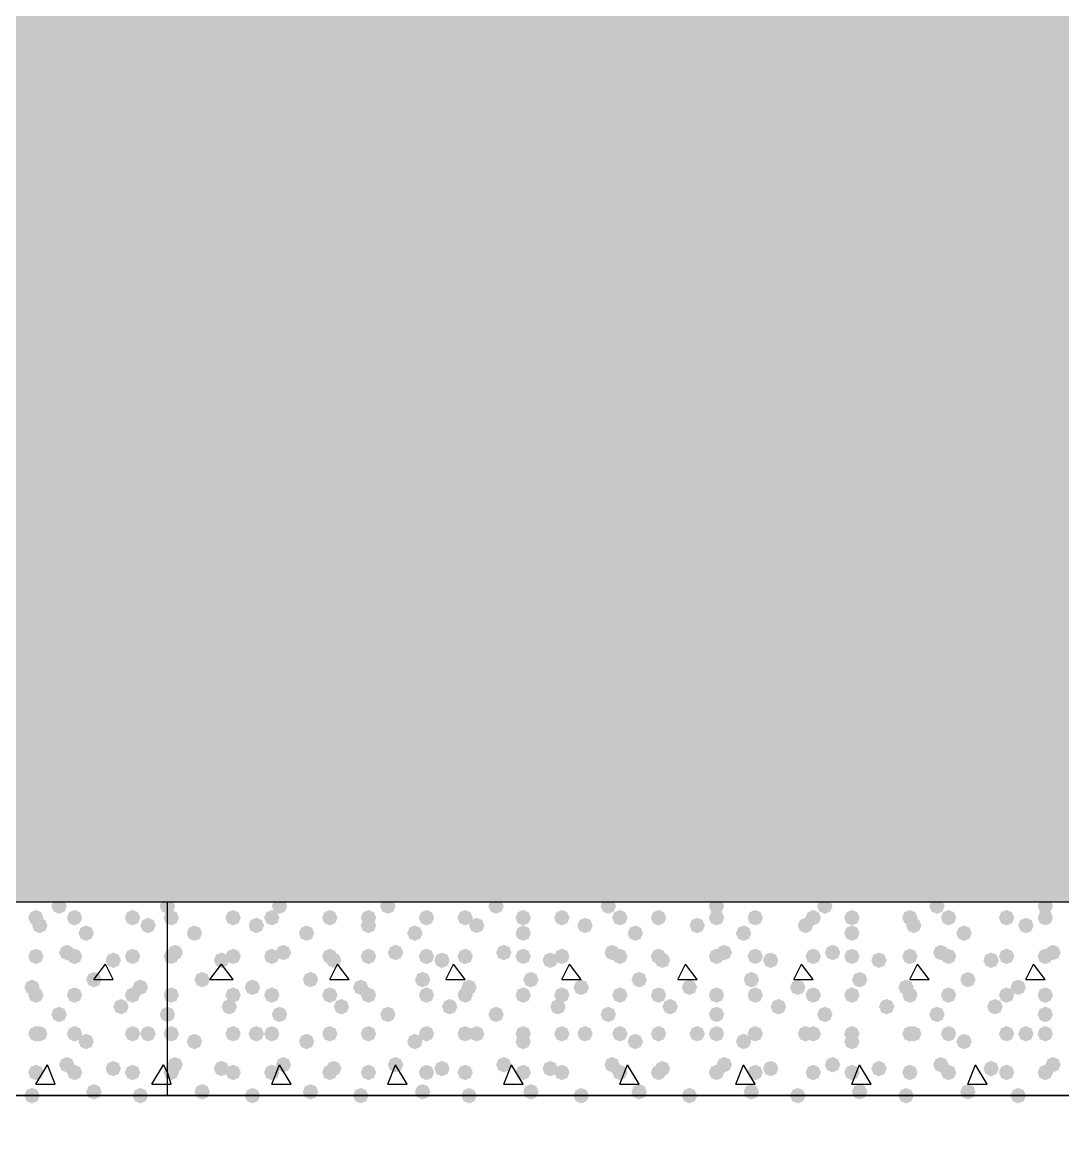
# Model space of a CAD drawing. Header units: millimetres. Extents: x 0 to 420, y 0 to 297.
# Drawn here: x 68.3 to 79.69, y 181.21 to 193.44 of the extents above; entities that cross this region are included whole.
import ezdxf

# ---------------------------------------------------------------- set-up
doc = ezdxf.new("R2010")
doc.units = ezdxf.units.MM
doc.layers.get('0').update_dxf_attribs({"linetype": 'CONTINUOUS'})

msp = doc.modelspace()

# ---------------------------------------------------------------- hatches: boundary and pattern name
at = {"true_color": 0x000008}
h = msp.add_hatch(color=0, dxfattribs=at)
h.paths.add_polyline_path([(194.902667, 202.861333), (33.528, 202.861333), (194.902667, 183.811333)], flags=0)
h.paths.add_polyline_path([(33.528, 202.861333), (194.902667, 183.811333), (33.528, 183.811333)], flags=0)
at = {"true_color": 0x000007}
for points in [[(68.791667, 183.769), (68.766796, 183.709204), (68.707, 183.684333), (68.647204, 183.709204), (68.622333, 183.769), (68.647204, 183.828796), (68.707, 183.853667), (68.766796, 183.828796)], [(68.537667, 183.642), (68.512796, 183.582204), (68.453, 183.557333), (68.393204, 183.582204), (68.368333, 183.642), (68.393204, 183.701796), (68.453, 183.726667), (68.512796, 183.701796)], [(68.961, 183.642), (68.936129, 183.582204), (68.876333, 183.557333), (68.816537, 183.582204), (68.791667, 183.642), (68.816537, 183.701796), (68.876333, 183.726667), (68.936129, 183.701796)], [(69.596, 183.642), (69.571129, 183.582204), (69.511333, 183.557333), (69.451537, 183.582204), (69.426667, 183.642), (69.451537, 183.701796), (69.511333, 183.726667), (69.571129, 183.701796)], [(68.58, 183.557333), (68.555129, 183.497537), (68.495333, 183.472667), (68.435538, 183.497537), (68.410667, 183.557333), (68.435537, 183.617129), (68.495333, 183.642), (68.555129, 183.617129)], [(69.088, 183.472667), (69.063129, 183.412871), (69.003333, 183.388), (68.943538, 183.412871), (68.918667, 183.472667), (68.943537, 183.532462), (69.003333, 183.557333), (69.063129, 183.532463)], [(69.765333, 183.557333), (69.740463, 183.497537), (69.680667, 183.472667), (69.620871, 183.497537), (69.596, 183.557333), (69.620871, 183.617129), (69.680667, 183.642), (69.740462, 183.617129)], [(68.537667, 183.218667), (68.512796, 183.158871), (68.453, 183.134), (68.393204, 183.158871), (68.368333, 183.218667), (68.393204, 183.278462), (68.453, 183.303333), (68.512796, 183.278463)], [(68.876333, 183.261), (68.851462, 183.201204), (68.791667, 183.176333), (68.731871, 183.201204), (68.707, 183.261), (68.731871, 183.320796), (68.791667, 183.345667), (68.851462, 183.320796)], [(68.961, 183.218667), (68.936129, 183.158871), (68.876333, 183.134), (68.816537, 183.158871), (68.791667, 183.218667), (68.816537, 183.278462), (68.876333, 183.303333), (68.936129, 183.278463)], [(69.596, 183.218667), (69.571129, 183.158871), (69.511333, 183.134), (69.451537, 183.158871), (69.426667, 183.218667), (69.451537, 183.278462), (69.511333, 183.303333), (69.571129, 183.278463)], [(69.384333, 183.176333), (69.359462, 183.116537), (69.299667, 183.091667), (69.239871, 183.116537), (69.215, 183.176333), (69.239871, 183.236129), (69.299667, 183.261), (69.359462, 183.236129)], [(69.172667, 182.964667), (69.147796, 182.904871), (69.088, 182.88), (69.028204, 182.904871), (69.003333, 182.964667), (69.028204, 183.024462), (69.088, 183.049333), (69.147796, 183.024463)], [(68.495333, 182.88), (68.470463, 182.820204), (68.410667, 182.795333), (68.350871, 182.820204), (68.326, 182.88), (68.350871, 182.939796), (68.410667, 182.964667), (68.470462, 182.939796)], [(69.680667, 182.88), (69.655796, 182.820204), (69.596, 182.795333), (69.536204, 182.820204), (69.511333, 182.88), (69.536204, 182.939796), (69.596, 182.964667), (69.655796, 182.939796)], [(68.537667, 182.795333), (68.512796, 182.735537), (68.453, 182.710667), (68.393204, 182.735537), (68.368333, 182.795333), (68.393204, 182.855129), (68.453, 182.88), (68.512796, 182.855129)], [(68.961, 182.795333), (68.936129, 182.735537), (68.876333, 182.710667), (68.816537, 182.735537), (68.791667, 182.795333), (68.816537, 182.855129), (68.876333, 182.88), (68.936129, 182.855129)], [(69.596, 182.795333), (69.571129, 182.735537), (69.511333, 182.710667), (69.451537, 182.735537), (69.426667, 182.795333), (69.451537, 182.855129), (69.511333, 182.88), (69.571129, 182.855129)], [(69.469, 182.668333), (69.444129, 182.608537), (69.384333, 182.583667), (69.324538, 182.608537), (69.299667, 182.668333), (69.324537, 182.728129), (69.384333, 182.753), (69.444129, 182.728129)], [(68.791667, 182.583667), (68.766796, 182.523871), (68.707, 182.499), (68.647204, 182.523871), (68.622333, 182.583667), (68.647204, 182.643462), (68.707, 182.668333), (68.766796, 182.643463)], [(68.537667, 182.372), (68.512796, 182.312204), (68.453, 182.287333), (68.393204, 182.312204), (68.368333, 182.372), (68.393204, 182.431796), (68.453, 182.456667), (68.512796, 182.431796)], [(68.58, 182.372), (68.555129, 182.312204), (68.495333, 182.287333), (68.435538, 182.312204), (68.410667, 182.372), (68.435537, 182.431796), (68.495333, 182.456667), (68.555129, 182.431796)], [(68.961, 182.372), (68.936129, 182.312204), (68.876333, 182.287333), (68.816537, 182.312204), (68.791667, 182.372), (68.816537, 182.431796), (68.876333, 182.456667), (68.936129, 182.431796)], [(69.596, 182.372), (69.571129, 182.312204), (69.511333, 182.287333), (69.451537, 182.312204), (69.426667, 182.372), (69.451537, 182.431796), (69.511333, 182.456667), (69.571129, 182.431796)], [(69.765333, 182.372), (69.740463, 182.312204), (69.680667, 182.287333), (69.620871, 182.312204), (69.596, 182.372), (69.620871, 182.431796), (69.680667, 182.456667), (69.740462, 182.431796)], [(69.088, 182.287333), (69.063129, 182.227537), (69.003333, 182.202667), (68.943538, 182.227537), (68.918667, 182.287333), (68.943537, 182.347129), (69.003333, 182.372), (69.063129, 182.347129)], [(68.876333, 182.033333), (68.851462, 181.973537), (68.791667, 181.948667), (68.731871, 181.973537), (68.707, 182.033333), (68.731871, 182.093129), (68.791667, 182.118), (68.851462, 182.093129)], [(69.384333, 181.991), (69.359462, 181.931204), (69.299667, 181.906333), (69.239871, 181.931204), (69.215, 181.991), (69.239871, 182.050796), (69.299667, 182.075667), (69.359462, 182.050796)], [(68.537667, 181.948667), (68.512796, 181.888871), (68.453, 181.864), (68.393204, 181.888871), (68.368333, 181.948667), (68.393204, 182.008462), (68.453, 182.033333), (68.512796, 182.008463)], [(68.961, 181.948667), (68.936129, 181.888871), (68.876333, 181.864), (68.816537, 181.888871), (68.791667, 181.948667), (68.816537, 182.008462), (68.876333, 182.033333), (68.936129, 182.008463)], [(69.596, 181.948667), (69.571129, 181.888871), (69.511333, 181.864), (69.451537, 181.888871), (69.426667, 181.948667), (69.451537, 182.008462), (69.511333, 182.033333), (69.571129, 182.008463)], [(69.172667, 181.737), (69.147796, 181.677204), (69.088, 181.652333), (69.028204, 181.677204), (69.003333, 181.737), (69.028204, 181.796796), (69.088, 181.821667), (69.147796, 181.796796)], [(68.495333, 181.694667), (68.470463, 181.634871), (68.410667, 181.61), (68.350871, 181.634871), (68.326, 181.694667), (68.350871, 181.754462), (68.410667, 181.779333), (68.470462, 181.754463)], [(69.680667, 181.694667), (69.655796, 181.634871), (69.596, 181.61), (69.536204, 181.634871), (69.511333, 181.694667), (69.536204, 181.754462), (69.596, 181.779333), (69.655796, 181.754463)]]:
    msp.add_hatch(color=0, dxfattribs=at).paths.add_polyline_path(points, flags=0)
at = {"true_color": 0x000008}
for points in [[(69.977, 183.769), (69.952129, 183.709204), (69.892333, 183.684333), (69.832538, 183.709204), (69.807667, 183.769), (69.832537, 183.828796), (69.892333, 183.853667), (69.952129, 183.828796)], [(71.204667, 183.769), (71.179796, 183.709204), (71.12, 183.684333), (71.060204, 183.709204), (71.035333, 183.769), (71.060204, 183.828796), (71.12, 183.853667), (71.179796, 183.828796)], [(72.39, 183.769), (72.365129, 183.709204), (72.305333, 183.684333), (72.245538, 183.709204), (72.220667, 183.769), (72.245537, 183.828796), (72.305333, 183.853667), (72.365129, 183.828796)], [(73.575333, 183.769), (73.550463, 183.709204), (73.490667, 183.684333), (73.430871, 183.709204), (73.406, 183.769), (73.430871, 183.828796), (73.490667, 183.853667), (73.550462, 183.828796)], [(74.803, 183.769), (74.778129, 183.709204), (74.718333, 183.684333), (74.658537, 183.709204), (74.633667, 183.769), (74.658537, 183.828796), (74.718333, 183.853667), (74.778129, 183.828796)], [(75.988333, 183.769), (75.963463, 183.709204), (75.903667, 183.684333), (75.843871, 183.709204), (75.819, 183.769), (75.843871, 183.828796), (75.903667, 183.853667), (75.963462, 183.828796)], [(77.173667, 183.769), (77.148796, 183.709204), (77.089, 183.684333), (77.029204, 183.709204), (77.004333, 183.769), (77.029204, 183.828796), (77.089, 183.853667), (77.148796, 183.828796)], [(78.401333, 183.769), (78.376463, 183.709204), (78.316667, 183.684333), (78.256871, 183.709204), (78.232, 183.769), (78.256871, 183.828796), (78.316667, 183.853667), (78.376462, 183.828796)], [(79.586667, 183.769), (79.561796, 183.709204), (79.502, 183.684333), (79.442204, 183.709204), (79.417333, 183.769), (79.442204, 183.828796), (79.502, 183.853667), (79.561796, 183.828796)], [(70.019333, 183.642), (69.994462, 183.582204), (69.934667, 183.557333), (69.874871, 183.582204), (69.85, 183.642), (69.874871, 183.701796), (69.934667, 183.726667), (69.994462, 183.701796)], [(70.696667, 183.642), (70.671796, 183.582204), (70.612, 183.557333), (70.552204, 183.582204), (70.527333, 183.642), (70.552204, 183.701796), (70.612, 183.726667), (70.671796, 183.701796)], [(71.12, 183.642), (71.095129, 183.582204), (71.035333, 183.557333), (70.975538, 183.582204), (70.950667, 183.642), (70.975537, 183.701796), (71.035333, 183.726667), (71.095129, 183.701796)], [(71.755, 183.642), (71.730129, 183.582204), (71.670333, 183.557333), (71.610538, 183.582204), (71.585667, 183.642), (71.610537, 183.701796), (71.670333, 183.726667), (71.730129, 183.701796)], [(72.178333, 183.642), (72.153463, 183.582204), (72.093667, 183.557333), (72.033871, 183.582204), (72.009, 183.642), (72.033871, 183.701796), (72.093667, 183.726667), (72.153462, 183.701796)], [(72.813333, 183.642), (72.788463, 183.582204), (72.728667, 183.557333), (72.668871, 183.582204), (72.644, 183.642), (72.668871, 183.701796), (72.728667, 183.726667), (72.788462, 183.701796)], [(73.236667, 183.642), (73.211796, 183.582204), (73.152, 183.557333), (73.092204, 183.582204), (73.067333, 183.642), (73.092204, 183.701796), (73.152, 183.726667), (73.211796, 183.701796)], [(73.871667, 183.642), (73.846796, 183.582204), (73.787, 183.557333), (73.727204, 183.582204), (73.702333, 183.642), (73.727204, 183.701796), (73.787, 183.726667), (73.846796, 183.701796)], [(74.295, 183.642), (74.270129, 183.582204), (74.210333, 183.557333), (74.150538, 183.582204), (74.125667, 183.642), (74.150537, 183.701796), (74.210333, 183.726667), (74.270129, 183.701796)], [(74.93, 183.642), (74.905129, 183.582204), (74.845333, 183.557333), (74.785538, 183.582204), (74.760667, 183.642), (74.785537, 183.701796), (74.845333, 183.726667), (74.905129, 183.701796)], [(75.353333, 183.642), (75.328463, 183.582204), (75.268667, 183.557333), (75.208871, 183.582204), (75.184, 183.642), (75.208871, 183.701796), (75.268667, 183.726667), (75.328462, 183.701796)], [(75.988333, 183.642), (75.963463, 183.582204), (75.903667, 183.557333), (75.843871, 183.582204), (75.819, 183.642), (75.843871, 183.701796), (75.903667, 183.726667), (75.963462, 183.701796)], [(76.411667, 183.642), (76.386796, 183.582204), (76.327, 183.557333), (76.267204, 183.582204), (76.242333, 183.642), (76.267204, 183.701796), (76.327, 183.726667), (76.386796, 183.701796)], [(77.046667, 183.642), (77.021796, 183.582204), (76.962, 183.557333), (76.902204, 183.582204), (76.877333, 183.642), (76.902204, 183.701796), (76.962, 183.726667), (77.021796, 183.701796)], [(77.47, 183.642), (77.445129, 183.582204), (77.385333, 183.557333), (77.325538, 183.582204), (77.300667, 183.642), (77.325537, 183.701796), (77.385333, 183.726667), (77.445129, 183.701796)], [(78.105, 183.642), (78.080129, 183.582204), (78.020333, 183.557333), (77.960538, 183.582204), (77.935667, 183.642), (77.960537, 183.701796), (78.020333, 183.726667), (78.080129, 183.701796)], [(78.528333, 183.642), (78.503463, 183.582204), (78.443667, 183.557333), (78.383871, 183.582204), (78.359, 183.642), (78.383871, 183.701796), (78.443667, 183.726667), (78.503462, 183.701796)], [(79.163333, 183.642), (79.138463, 183.582204), (79.078667, 183.557333), (79.018871, 183.582204), (78.994, 183.642), (79.018871, 183.701796), (79.078667, 183.726667), (79.138462, 183.701796)], [(79.586667, 183.642), (79.561796, 183.582204), (79.502, 183.557333), (79.442204, 183.582204), (79.417333, 183.642), (79.442204, 183.701796), (79.502, 183.726667), (79.561796, 183.701796)], [(70.273333, 183.472667), (70.248463, 183.412871), (70.188667, 183.388), (70.128871, 183.412871), (70.104, 183.472667), (70.128871, 183.532462), (70.188667, 183.557333), (70.248462, 183.532463)], [(70.950667, 183.557333), (70.925796, 183.497537), (70.866, 183.472667), (70.806204, 183.497537), (70.781333, 183.557333), (70.806204, 183.617129), (70.866, 183.642), (70.925796, 183.617129)], [(71.501, 183.472667), (71.476129, 183.412871), (71.416333, 183.388), (71.356537, 183.412871), (71.331667, 183.472667), (71.356537, 183.532462), (71.416333, 183.557333), (71.476129, 183.532463)], [(72.178333, 183.557333), (72.153463, 183.497537), (72.093667, 183.472667), (72.033871, 183.497537), (72.009, 183.557333), (72.033871, 183.617129), (72.093667, 183.642), (72.153462, 183.617129)], [(72.686333, 183.472667), (72.661462, 183.412871), (72.601667, 183.388), (72.541871, 183.412871), (72.517, 183.472667), (72.541871, 183.532462), (72.601667, 183.557333), (72.661462, 183.532463)], [(73.363667, 183.557333), (73.338796, 183.497537), (73.279, 183.472667), (73.219204, 183.497537), (73.194333, 183.557333), (73.219204, 183.617129), (73.279, 183.642), (73.338796, 183.617129)], [(73.871667, 183.472667), (73.846796, 183.412871), (73.787, 183.388), (73.727204, 183.412871), (73.702333, 183.472667), (73.727204, 183.532462), (73.787, 183.557333), (73.846796, 183.532463)], [(74.549, 183.557333), (74.524129, 183.497537), (74.464333, 183.472667), (74.404538, 183.497537), (74.379667, 183.557333), (74.404537, 183.617129), (74.464333, 183.642), (74.524129, 183.617129)], [(75.099333, 183.472667), (75.074462, 183.412871), (75.014667, 183.388), (74.954871, 183.412871), (74.93, 183.472667), (74.954871, 183.532462), (75.014667, 183.557333), (75.074462, 183.532463)], [(75.776667, 183.557333), (75.751796, 183.497537), (75.692, 183.472667), (75.632204, 183.497537), (75.607333, 183.557333), (75.632204, 183.617129), (75.692, 183.642), (75.751796, 183.617129)], [(76.284667, 183.472667), (76.259796, 183.412871), (76.2, 183.388), (76.140204, 183.412871), (76.115333, 183.472667), (76.140204, 183.532462), (76.2, 183.557333), (76.259796, 183.532463)], [(76.962, 183.557333), (76.937129, 183.497537), (76.877333, 183.472667), (76.817538, 183.497537), (76.792667, 183.557333), (76.817537, 183.617129), (76.877333, 183.642), (76.937129, 183.617129)], [(77.47, 183.472667), (77.445129, 183.412871), (77.385333, 183.388), (77.325538, 183.412871), (77.300667, 183.472667), (77.325537, 183.532462), (77.385333, 183.557333), (77.445129, 183.532463)], [(78.147333, 183.557333), (78.122463, 183.497537), (78.062667, 183.472667), (78.002871, 183.497537), (77.978, 183.557333), (78.002871, 183.617129), (78.062667, 183.642), (78.122462, 183.617129)], [(78.697667, 183.472667), (78.672796, 183.412871), (78.613, 183.388), (78.553204, 183.412871), (78.528333, 183.472667), (78.553204, 183.532462), (78.613, 183.557333), (78.672796, 183.532463)], [(79.375, 183.557333), (79.350129, 183.497537), (79.290333, 183.472667), (79.230538, 183.497537), (79.205667, 183.557333), (79.230537, 183.617129), (79.290333, 183.642), (79.350129, 183.617129)], [(70.019333, 183.218667), (69.994462, 183.158871), (69.934667, 183.134), (69.874871, 183.158871), (69.85, 183.218667), (69.874871, 183.278462), (69.934667, 183.303333), (69.994462, 183.278463)], [(70.061667, 183.261), (70.036796, 183.201204), (69.977, 183.176333), (69.917204, 183.201204), (69.892333, 183.261), (69.917204, 183.320796), (69.977, 183.345667), (70.036796, 183.320796)], [(70.696667, 183.218667), (70.671796, 183.158871), (70.612, 183.134), (70.552204, 183.158871), (70.527333, 183.218667), (70.552204, 183.278462), (70.612, 183.303333), (70.671796, 183.278463)], [(71.12, 183.218667), (71.095129, 183.158871), (71.035333, 183.134), (70.975538, 183.158871), (70.950667, 183.218667), (70.975537, 183.278462), (71.035333, 183.303333), (71.095129, 183.278463)], [(71.247, 183.261), (71.222129, 183.201204), (71.162333, 183.176333), (71.102538, 183.201204), (71.077667, 183.261), (71.102537, 183.320796), (71.162333, 183.345667), (71.222129, 183.320796)], [(71.755, 183.218667), (71.730129, 183.158871), (71.670333, 183.134), (71.610538, 183.158871), (71.585667, 183.218667), (71.610537, 183.278462), (71.670333, 183.303333), (71.730129, 183.278463)], [(72.178333, 183.218667), (72.153463, 183.158871), (72.093667, 183.134), (72.033871, 183.158871), (72.009, 183.218667), (72.033871, 183.278462), (72.093667, 183.303333), (72.153462, 183.278463)], [(72.474667, 183.261), (72.449796, 183.201204), (72.39, 183.176333), (72.330204, 183.201204), (72.305333, 183.261), (72.330204, 183.320796), (72.39, 183.345667), (72.449796, 183.320796)], [(72.813333, 183.218667), (72.788463, 183.158871), (72.728667, 183.134), (72.668871, 183.158871), (72.644, 183.218667), (72.668871, 183.278462), (72.728667, 183.303333), (72.788462, 183.278463)], [(73.236667, 183.218667), (73.211796, 183.158871), (73.152, 183.134), (73.092204, 183.158871), (73.067333, 183.218667), (73.092204, 183.278462), (73.152, 183.303333), (73.211796, 183.278463)], [(73.66, 183.261), (73.635129, 183.201204), (73.575333, 183.176333), (73.515538, 183.201204), (73.490667, 183.261), (73.515537, 183.320796), (73.575333, 183.345667), (73.635129, 183.320796)], [(73.871667, 183.218667), (73.846796, 183.158871), (73.787, 183.134), (73.727204, 183.158871), (73.702333, 183.218667), (73.727204, 183.278462), (73.787, 183.303333), (73.846796, 183.278463)], [(74.295, 183.218667), (74.270129, 183.158871), (74.210333, 183.134), (74.150538, 183.158871), (74.125667, 183.218667), (74.150537, 183.278462), (74.210333, 183.303333), (74.270129, 183.278463)], [(74.845333, 183.261), (74.820463, 183.201204), (74.760667, 183.176333), (74.700871, 183.201204), (74.676, 183.261), (74.700871, 183.320796), (74.760667, 183.345667), (74.820462, 183.320796)], [(74.93, 183.218667), (74.905129, 183.158871), (74.845333, 183.134), (74.785538, 183.158871), (74.760667, 183.218667), (74.785537, 183.278462), (74.845333, 183.303333), (74.905129, 183.278463)], [(75.353333, 183.218667), (75.328463, 183.158871), (75.268667, 183.134), (75.208871, 183.158871), (75.184, 183.218667), (75.208871, 183.278462), (75.268667, 183.303333), (75.328462, 183.278463)], [(75.988333, 183.218667), (75.963463, 183.158871), (75.903667, 183.134), (75.843871, 183.158871), (75.819, 183.218667), (75.843871, 183.278462), (75.903667, 183.303333), (75.963462, 183.278463)], [(76.073, 183.261), (76.048129, 183.201204), (75.988333, 183.176333), (75.928537, 183.201204), (75.903667, 183.261), (75.928537, 183.320796), (75.988333, 183.345667), (76.048129, 183.320796)], [(76.411667, 183.218667), (76.386796, 183.158871), (76.327, 183.134), (76.267204, 183.158871), (76.242333, 183.218667), (76.267204, 183.278462), (76.327, 183.303333), (76.386796, 183.278463)], [(77.046667, 183.218667), (77.021796, 183.158871), (76.962, 183.134), (76.902204, 183.158871), (76.877333, 183.218667), (76.902204, 183.278462), (76.962, 183.303333), (77.021796, 183.278463)], [(77.258333, 183.261), (77.233463, 183.201204), (77.173667, 183.176333), (77.113871, 183.201204), (77.089, 183.261), (77.113871, 183.320796), (77.173667, 183.345667), (77.233462, 183.320796)], [(77.47, 183.218667), (77.445129, 183.158871), (77.385333, 183.134), (77.325538, 183.158871), (77.300667, 183.218667), (77.325537, 183.278462), (77.385333, 183.303333), (77.445129, 183.278463)], [(78.105, 183.218667), (78.080129, 183.158871), (78.020333, 183.134), (77.960538, 183.158871), (77.935667, 183.218667), (77.960537, 183.278462), (78.020333, 183.303333), (78.080129, 183.278463)], [(78.443667, 183.261), (78.418796, 183.201204), (78.359, 183.176333), (78.299204, 183.201204), (78.274333, 183.261), (78.299204, 183.320796), (78.359, 183.345667), (78.418796, 183.320796)], [(78.528333, 183.218667), (78.503463, 183.158871), (78.443667, 183.134), (78.383871, 183.158871), (78.359, 183.218667), (78.383871, 183.278462), (78.443667, 183.303333), (78.503462, 183.278463)], [(79.163333, 183.218667), (79.138463, 183.158871), (79.078667, 183.134), (79.018871, 183.158871), (78.994, 183.218667), (79.018871, 183.278462), (79.078667, 183.303333), (79.138462, 183.278463)], [(79.586667, 183.218667), (79.561796, 183.158871), (79.502, 183.134), (79.442204, 183.158871), (79.417333, 183.218667), (79.442204, 183.278462), (79.502, 183.303333), (79.561796, 183.278463)], [(79.671333, 183.261), (79.646462, 183.201204), (79.586667, 183.176333), (79.526871, 183.201204), (79.502, 183.261), (79.526871, 183.320796), (79.586667, 183.345667), (79.646462, 183.320796)], [(70.569667, 183.176333), (70.544796, 183.116537), (70.485, 183.091667), (70.425204, 183.116537), (70.400333, 183.176333), (70.425204, 183.236129), (70.485, 183.261), (70.544796, 183.236129)], [(71.797333, 183.176333), (71.772463, 183.116537), (71.712667, 183.091667), (71.652871, 183.116537), (71.628, 183.176333), (71.652871, 183.236129), (71.712667, 183.261), (71.772462, 183.236129)], [(72.982667, 183.176333), (72.957796, 183.116537), (72.898, 183.091667), (72.838204, 183.116537), (72.813333, 183.176333), (72.838204, 183.236129), (72.898, 183.261), (72.957796, 183.236129)], [(74.168, 183.176333), (74.143129, 183.116537), (74.083333, 183.091667), (74.023537, 183.116537), (73.998667, 183.176333), (74.023537, 183.236129), (74.083333, 183.261), (74.143129, 183.236129)], [(75.395667, 183.176333), (75.370796, 183.116537), (75.311, 183.091667), (75.251204, 183.116537), (75.226333, 183.176333), (75.251204, 183.236129), (75.311, 183.261), (75.370796, 183.236129)], [(76.581, 183.176333), (76.556129, 183.116537), (76.496333, 183.091667), (76.436537, 183.116537), (76.411667, 183.176333), (76.436537, 183.236129), (76.496333, 183.261), (76.556129, 183.236129)], [(77.766333, 183.176333), (77.741462, 183.116537), (77.681667, 183.091667), (77.621871, 183.116537), (77.597, 183.176333), (77.621871, 183.236129), (77.681667, 183.261), (77.741462, 183.236129)], [(78.994, 183.176333), (78.969129, 183.116537), (78.909333, 183.091667), (78.849538, 183.116537), (78.824667, 183.176333), (78.849537, 183.236129), (78.909333, 183.261), (78.969129, 183.236129)], [(70.358, 182.964667), (70.333129, 182.904871), (70.273333, 182.88), (70.213538, 182.904871), (70.188667, 182.964667), (70.213537, 183.024462), (70.273333, 183.049333), (70.333129, 183.024463)], [(71.543333, 182.964667), (71.518463, 182.904871), (71.458667, 182.88), (71.398871, 182.904871), (71.374, 182.964667), (71.398871, 183.024462), (71.458667, 183.049333), (71.518462, 183.024463)], [(72.771, 182.964667), (72.746129, 182.904871), (72.686333, 182.88), (72.626537, 182.904871), (72.601667, 182.964667), (72.626537, 183.024462), (72.686333, 183.049333), (72.746129, 183.024463)], [(73.956333, 182.964667), (73.931462, 182.904871), (73.871667, 182.88), (73.811871, 182.904871), (73.787, 182.964667), (73.811871, 183.024462), (73.871667, 183.049333), (73.931462, 183.024463)], [(75.141667, 182.964667), (75.116796, 182.904871), (75.057, 182.88), (74.997204, 182.904871), (74.972333, 182.964667), (74.997204, 183.024462), (75.057, 183.049333), (75.116796, 183.024463)], [(76.369333, 182.964667), (76.344462, 182.904871), (76.284667, 182.88), (76.224871, 182.904871), (76.2, 182.964667), (76.224871, 183.024462), (76.284667, 183.049333), (76.344462, 183.024463)], [(77.554667, 182.964667), (77.529796, 182.904871), (77.47, 182.88), (77.410204, 182.904871), (77.385333, 182.964667), (77.410204, 183.024462), (77.47, 183.049333), (77.529796, 183.024463)], [(78.74, 182.964667), (78.715129, 182.904871), (78.655333, 182.88), (78.595538, 182.904871), (78.570667, 182.964667), (78.595537, 183.024462), (78.655333, 183.049333), (78.715129, 183.024463)], [(70.908333, 182.88), (70.883463, 182.820204), (70.823667, 182.795333), (70.763871, 182.820204), (70.739, 182.88), (70.763871, 182.939796), (70.823667, 182.964667), (70.883462, 182.939796)], [(72.093667, 182.88), (72.068796, 182.820204), (72.009, 182.795333), (71.949204, 182.820204), (71.924333, 182.88), (71.949204, 182.939796), (72.009, 182.964667), (72.068796, 182.939796)], [(73.279, 182.88), (73.254129, 182.820204), (73.194333, 182.795333), (73.134538, 182.820204), (73.109667, 182.88), (73.134537, 182.939796), (73.194333, 182.964667), (73.254129, 182.939796)], [(74.506667, 182.88), (74.481796, 182.820204), (74.422, 182.795333), (74.362204, 182.820204), (74.337333, 182.88), (74.362204, 182.939796), (74.422, 182.964667), (74.481796, 182.939796)], [(75.692, 182.88), (75.667129, 182.820204), (75.607333, 182.795333), (75.547538, 182.820204), (75.522667, 182.88), (75.547537, 182.939796), (75.607333, 182.964667), (75.667129, 182.939796)], [(76.877333, 182.88), (76.852463, 182.820204), (76.792667, 182.795333), (76.732871, 182.820204), (76.708, 182.88), (76.732871, 182.939796), (76.792667, 182.964667), (76.852462, 182.939796)], [(78.062667, 182.88), (78.037796, 182.820204), (77.978, 182.795333), (77.918204, 182.820204), (77.893333, 182.88), (77.918204, 182.939796), (77.978, 182.964667), (78.037796, 182.939796)], [(79.290333, 182.88), (79.265463, 182.820204), (79.205667, 182.795333), (79.145871, 182.820204), (79.121, 182.88), (79.145871, 182.939796), (79.205667, 182.964667), (79.265462, 182.939796)], [(70.019333, 182.795333), (69.994462, 182.735537), (69.934667, 182.710667), (69.874871, 182.735537), (69.85, 182.795333), (69.874871, 182.855129), (69.934667, 182.88), (69.994462, 182.855129)], [(70.696667, 182.795333), (70.671796, 182.735537), (70.612, 182.710667), (70.552204, 182.735537), (70.527333, 182.795333), (70.552204, 182.855129), (70.612, 182.88), (70.671796, 182.855129)], [(71.12, 182.795333), (71.095129, 182.735537), (71.035333, 182.710667), (70.975538, 182.735537), (70.950667, 182.795333), (70.975537, 182.855129), (71.035333, 182.88), (71.095129, 182.855129)], [(71.755, 182.795333), (71.730129, 182.735537), (71.670333, 182.710667), (71.610538, 182.735537), (71.585667, 182.795333), (71.610537, 182.855129), (71.670333, 182.88), (71.730129, 182.855129)], [(72.178333, 182.795333), (72.153463, 182.735537), (72.093667, 182.710667), (72.033871, 182.735537), (72.009, 182.795333), (72.033871, 182.855129), (72.093667, 182.88), (72.153462, 182.855129)], [(72.813333, 182.795333), (72.788463, 182.735537), (72.728667, 182.710667), (72.668871, 182.735537), (72.644, 182.795333), (72.668871, 182.855129), (72.728667, 182.88), (72.788462, 182.855129)], [(73.236667, 182.795333), (73.211796, 182.735537), (73.152, 182.710667), (73.092204, 182.735537), (73.067333, 182.795333), (73.092204, 182.855129), (73.152, 182.88), (73.211796, 182.855129)], [(73.871667, 182.795333), (73.846796, 182.735537), (73.787, 182.710667), (73.727204, 182.735537), (73.702333, 182.795333), (73.727204, 182.855129), (73.787, 182.88), (73.846796, 182.855129)], [(74.295, 182.795333), (74.270129, 182.735537), (74.210333, 182.710667), (74.150538, 182.735537), (74.125667, 182.795333), (74.150537, 182.855129), (74.210333, 182.88), (74.270129, 182.855129)], [(74.93, 182.795333), (74.905129, 182.735537), (74.845333, 182.710667), (74.785538, 182.735537), (74.760667, 182.795333), (74.785537, 182.855129), (74.845333, 182.88), (74.905129, 182.855129)], [(75.353333, 182.795333), (75.328463, 182.735537), (75.268667, 182.710667), (75.208871, 182.735537), (75.184, 182.795333), (75.208871, 182.855129), (75.268667, 182.88), (75.328462, 182.855129)], [(75.988333, 182.795333), (75.963463, 182.735537), (75.903667, 182.710667), (75.843871, 182.735537), (75.819, 182.795333), (75.843871, 182.855129), (75.903667, 182.88), (75.963462, 182.855129)], [(76.411667, 182.795333), (76.386796, 182.735537), (76.327, 182.710667), (76.267204, 182.735537), (76.242333, 182.795333), (76.267204, 182.855129), (76.327, 182.88), (76.386796, 182.855129)], [(77.046667, 182.795333), (77.021796, 182.735537), (76.962, 182.710667), (76.902204, 182.735537), (76.877333, 182.795333), (76.902204, 182.855129), (76.962, 182.88), (77.021796, 182.855129)], [(77.47, 182.795333), (77.445129, 182.735537), (77.385333, 182.710667), (77.325538, 182.735537), (77.300667, 182.795333), (77.325537, 182.855129), (77.385333, 182.88), (77.445129, 182.855129)], [(78.105, 182.795333), (78.080129, 182.735537), (78.020333, 182.710667), (77.960538, 182.735537), (77.935667, 182.795333), (77.960537, 182.855129), (78.020333, 182.88), (78.080129, 182.855129)], [(78.528333, 182.795333), (78.503463, 182.735537), (78.443667, 182.710667), (78.383871, 182.735537), (78.359, 182.795333), (78.383871, 182.855129), (78.443667, 182.88), (78.503462, 182.855129)], [(79.163333, 182.795333), (79.138463, 182.735537), (79.078667, 182.710667), (79.018871, 182.735537), (78.994, 182.795333), (79.018871, 182.855129), (79.078667, 182.88), (79.138462, 182.855129)], [(79.586667, 182.795333), (79.561796, 182.735537), (79.502, 182.710667), (79.442204, 182.735537), (79.417333, 182.795333), (79.442204, 182.855129), (79.502, 182.88), (79.561796, 182.855129)], [(70.654333, 182.668333), (70.629462, 182.608537), (70.569667, 182.583667), (70.509871, 182.608537), (70.485, 182.668333), (70.509871, 182.728129), (70.569667, 182.753), (70.629462, 182.728129)], [(71.882, 182.668333), (71.857129, 182.608537), (71.797333, 182.583667), (71.737538, 182.608537), (71.712667, 182.668333), (71.737537, 182.728129), (71.797333, 182.753), (71.857129, 182.728129)], [(73.067333, 182.668333), (73.042463, 182.608537), (72.982667, 182.583667), (72.922871, 182.608537), (72.898, 182.668333), (72.922871, 182.728129), (72.982667, 182.753), (73.042462, 182.728129)], [(74.252667, 182.668333), (74.227796, 182.608537), (74.168, 182.583667), (74.108204, 182.608537), (74.083333, 182.668333), (74.108204, 182.728129), (74.168, 182.753), (74.227796, 182.728129)], [(75.480333, 182.668333), (75.455463, 182.608537), (75.395667, 182.583667), (75.335871, 182.608537), (75.311, 182.668333), (75.335871, 182.728129), (75.395667, 182.753), (75.455462, 182.728129)], [(76.665667, 182.668333), (76.640796, 182.608537), (76.581, 182.583667), (76.521204, 182.608537), (76.496333, 182.668333), (76.521204, 182.728129), (76.581, 182.753), (76.640796, 182.728129)], [(77.851, 182.668333), (77.826129, 182.608537), (77.766333, 182.583667), (77.706537, 182.608537), (77.681667, 182.668333), (77.706537, 182.728129), (77.766333, 182.753), (77.826129, 182.728129)], [(79.036333, 182.668333), (79.011462, 182.608537), (78.951667, 182.583667), (78.891871, 182.608537), (78.867, 182.668333), (78.891871, 182.728129), (78.951667, 182.753), (79.011462, 182.728129)], [(69.977, 182.583667), (69.952129, 182.523871), (69.892333, 182.499), (69.832538, 182.523871), (69.807667, 182.583667), (69.832537, 182.643462), (69.892333, 182.668333), (69.952129, 182.643463)], [(71.204667, 182.583667), (71.179796, 182.523871), (71.12, 182.499), (71.060204, 182.523871), (71.035333, 182.583667), (71.060204, 182.643462), (71.12, 182.668333), (71.179796, 182.643463)], [(72.39, 182.583667), (72.365129, 182.523871), (72.305333, 182.499), (72.245538, 182.523871), (72.220667, 182.583667), (72.245537, 182.643462), (72.305333, 182.668333), (72.365129, 182.643463)], [(73.575333, 182.583667), (73.550463, 182.523871), (73.490667, 182.499), (73.430871, 182.523871), (73.406, 182.583667), (73.430871, 182.643462), (73.490667, 182.668333), (73.550462, 182.643463)], [(74.803, 182.583667), (74.778129, 182.523871), (74.718333, 182.499), (74.658537, 182.523871), (74.633667, 182.583667), (74.658537, 182.643462), (74.718333, 182.668333), (74.778129, 182.643463)], [(75.988333, 182.583667), (75.963463, 182.523871), (75.903667, 182.499), (75.843871, 182.523871), (75.819, 182.583667), (75.843871, 182.643462), (75.903667, 182.668333), (75.963462, 182.643463)], [(77.173667, 182.583667), (77.148796, 182.523871), (77.089, 182.499), (77.029204, 182.523871), (77.004333, 182.583667), (77.029204, 182.643462), (77.089, 182.668333), (77.148796, 182.643463)], [(78.401333, 182.583667), (78.376463, 182.523871), (78.316667, 182.499), (78.256871, 182.523871), (78.232, 182.583667), (78.256871, 182.643462), (78.316667, 182.668333), (78.376462, 182.643463)], [(79.586667, 182.583667), (79.561796, 182.523871), (79.502, 182.499), (79.442204, 182.523871), (79.417333, 182.583667), (79.442204, 182.643462), (79.502, 182.668333), (79.561796, 182.643463)], [(70.019333, 182.372), (69.994462, 182.312204), (69.934667, 182.287333), (69.874871, 182.312204), (69.85, 182.372), (69.874871, 182.431796), (69.934667, 182.456667), (69.994462, 182.431796)], [(70.696667, 182.372), (70.671796, 182.312204), (70.612, 182.287333), (70.552204, 182.312204), (70.527333, 182.372), (70.552204, 182.431796), (70.612, 182.456667), (70.671796, 182.431796)], [(70.950667, 182.372), (70.925796, 182.312204), (70.866, 182.287333), (70.806204, 182.312204), (70.781333, 182.372), (70.806204, 182.431796), (70.866, 182.456667), (70.925796, 182.431796)], [(71.12, 182.372), (71.095129, 182.312204), (71.035333, 182.287333), (70.975538, 182.312204), (70.950667, 182.372), (70.975537, 182.431796), (71.035333, 182.456667), (71.095129, 182.431796)], [(71.755, 182.372), (71.730129, 182.312204), (71.670333, 182.287333), (71.610538, 182.312204), (71.585667, 182.372), (71.610537, 182.431796), (71.670333, 182.456667), (71.730129, 182.431796)], [(72.178333, 182.372), (72.153463, 182.312204), (72.093667, 182.287333), (72.033871, 182.312204), (72.009, 182.372), (72.033871, 182.431796), (72.093667, 182.456667), (72.153462, 182.431796)], [(72.178333, 182.372), (72.153463, 182.312204), (72.093667, 182.287333), (72.033871, 182.312204), (72.009, 182.372), (72.033871, 182.431796), (72.093667, 182.456667), (72.153462, 182.431796)], [(72.813333, 182.372), (72.788463, 182.312204), (72.728667, 182.287333), (72.668871, 182.312204), (72.644, 182.372), (72.668871, 182.431796), (72.728667, 182.456667), (72.788462, 182.431796)], [(73.236667, 182.372), (73.211796, 182.312204), (73.152, 182.287333), (73.092204, 182.312204), (73.067333, 182.372), (73.092204, 182.431796), (73.152, 182.456667), (73.211796, 182.431796)], [(73.363667, 182.372), (73.338796, 182.312204), (73.279, 182.287333), (73.219204, 182.312204), (73.194333, 182.372), (73.219204, 182.431796), (73.279, 182.456667), (73.338796, 182.431796)], [(73.871667, 182.372), (73.846796, 182.312204), (73.787, 182.287333), (73.727204, 182.312204), (73.702333, 182.372), (73.727204, 182.431796), (73.787, 182.456667), (73.846796, 182.431796)], [(74.295, 182.372), (74.270129, 182.312204), (74.210333, 182.287333), (74.150538, 182.312204), (74.125667, 182.372), (74.150537, 182.431796), (74.210333, 182.456667), (74.270129, 182.431796)], [(74.549, 182.372), (74.524129, 182.312204), (74.464333, 182.287333), (74.404538, 182.312204), (74.379667, 182.372), (74.404537, 182.431796), (74.464333, 182.456667), (74.524129, 182.431796)], [(74.93, 182.372), (74.905129, 182.312204), (74.845333, 182.287333), (74.785538, 182.312204), (74.760667, 182.372), (74.785537, 182.431796), (74.845333, 182.456667), (74.905129, 182.431796)], [(75.353333, 182.372), (75.328463, 182.312204), (75.268667, 182.287333), (75.208871, 182.312204), (75.184, 182.372), (75.208871, 182.431796), (75.268667, 182.456667), (75.328462, 182.431796)], [(75.776667, 182.372), (75.751796, 182.312204), (75.692, 182.287333), (75.632204, 182.312204), (75.607333, 182.372), (75.632204, 182.431796), (75.692, 182.456667), (75.751796, 182.431796)], [(75.988333, 182.372), (75.963463, 182.312204), (75.903667, 182.287333), (75.843871, 182.312204), (75.819, 182.372), (75.843871, 182.431796), (75.903667, 182.456667), (75.963462, 182.431796)], [(76.411667, 182.372), (76.386796, 182.312204), (76.327, 182.287333), (76.267204, 182.312204), (76.242333, 182.372), (76.267204, 182.431796), (76.327, 182.456667), (76.386796, 182.431796)], [(76.962, 182.372), (76.937129, 182.312204), (76.877333, 182.287333), (76.817538, 182.312204), (76.792667, 182.372), (76.817537, 182.431796), (76.877333, 182.456667), (76.937129, 182.431796)], [(77.046667, 182.372), (77.021796, 182.312204), (76.962, 182.287333), (76.902204, 182.312204), (76.877333, 182.372), (76.902204, 182.431796), (76.962, 182.456667), (77.021796, 182.431796)], [(77.47, 182.372), (77.445129, 182.312204), (77.385333, 182.287333), (77.325538, 182.312204), (77.300667, 182.372), (77.325537, 182.431796), (77.385333, 182.456667), (77.445129, 182.431796)], [(78.105, 182.372), (78.080129, 182.312204), (78.020333, 182.287333), (77.960538, 182.312204), (77.935667, 182.372), (77.960537, 182.431796), (78.020333, 182.456667), (78.080129, 182.431796)], [(78.147333, 182.372), (78.122463, 182.312204), (78.062667, 182.287333), (78.002871, 182.312204), (77.978, 182.372), (78.002871, 182.431796), (78.062667, 182.456667), (78.122462, 182.431796)], [(78.528333, 182.372), (78.503463, 182.312204), (78.443667, 182.287333), (78.383871, 182.312204), (78.359, 182.372), (78.383871, 182.431796), (78.443667, 182.456667), (78.503462, 182.431796)], [(79.163333, 182.372), (79.138463, 182.312204), (79.078667, 182.287333), (79.018871, 182.312204), (78.994, 182.372), (79.018871, 182.431796), (79.078667, 182.456667), (79.138462, 182.431796)], [(79.375, 182.372), (79.350129, 182.312204), (79.290333, 182.287333), (79.230538, 182.312204), (79.205667, 182.372), (79.230537, 182.431796), (79.290333, 182.456667), (79.350129, 182.431796)], [(79.586667, 182.372), (79.561796, 182.312204), (79.502, 182.287333), (79.442204, 182.312204), (79.417333, 182.372), (79.442204, 182.431796), (79.502, 182.456667), (79.561796, 182.431796)], [(70.273333, 182.287333), (70.248463, 182.227537), (70.188667, 182.202667), (70.128871, 182.227537), (70.104, 182.287333), (70.128871, 182.347129), (70.188667, 182.372), (70.248462, 182.347129)], [(71.501, 182.287333), (71.476129, 182.227537), (71.416333, 182.202667), (71.356537, 182.227537), (71.331667, 182.287333), (71.356537, 182.347129), (71.416333, 182.372), (71.476129, 182.347129)], [(72.686333, 182.287333), (72.661462, 182.227537), (72.601667, 182.202667), (72.541871, 182.227537), (72.517, 182.287333), (72.541871, 182.347129), (72.601667, 182.372), (72.661462, 182.347129)], [(73.871667, 182.287333), (73.846796, 182.227537), (73.787, 182.202667), (73.727204, 182.227537), (73.702333, 182.287333), (73.727204, 182.347129), (73.787, 182.372), (73.846796, 182.347129)], [(75.099333, 182.287333), (75.074462, 182.227537), (75.014667, 182.202667), (74.954871, 182.227537), (74.93, 182.287333), (74.954871, 182.347129), (75.014667, 182.372), (75.074462, 182.347129)], [(76.284667, 182.287333), (76.259796, 182.227537), (76.2, 182.202667), (76.140204, 182.227537), (76.115333, 182.287333), (76.140204, 182.347129), (76.2, 182.372), (76.259796, 182.347129)], [(77.47, 182.287333), (77.445129, 182.227537), (77.385333, 182.202667), (77.325538, 182.227537), (77.300667, 182.287333), (77.325537, 182.347129), (77.385333, 182.372), (77.445129, 182.347129)], [(78.697667, 182.287333), (78.672796, 182.227537), (78.613, 182.202667), (78.553204, 182.227537), (78.528333, 182.287333), (78.553204, 182.347129), (78.613, 182.372), (78.672796, 182.347129)], [(70.061667, 182.033333), (70.036796, 181.973537), (69.977, 181.948667), (69.917204, 181.973537), (69.892333, 182.033333), (69.917204, 182.093129), (69.977, 182.118), (70.036796, 182.093129)], [(70.569667, 181.991), (70.544796, 181.931204), (70.485, 181.906333), (70.425204, 181.931204), (70.400333, 181.991), (70.425204, 182.050796), (70.485, 182.075667), (70.544796, 182.050796)], [(71.247, 182.033333), (71.222129, 181.973537), (71.162333, 181.948667), (71.102538, 181.973537), (71.077667, 182.033333), (71.102537, 182.093129), (71.162333, 182.118), (71.222129, 182.093129)], [(71.797333, 181.991), (71.772463, 181.931204), (71.712667, 181.906333), (71.652871, 181.931204), (71.628, 181.991), (71.652871, 182.050796), (71.712667, 182.075667), (71.772462, 182.050796)], [(72.474667, 182.033333), (72.449796, 181.973537), (72.39, 181.948667), (72.330204, 181.973537), (72.305333, 182.033333), (72.330204, 182.093129), (72.39, 182.118), (72.449796, 182.093129)], [(72.982667, 181.991), (72.957796, 181.931204), (72.898, 181.906333), (72.838204, 181.931204), (72.813333, 181.991), (72.838204, 182.050796), (72.898, 182.075667), (72.957796, 182.050796)], [(73.66, 182.033333), (73.635129, 181.973537), (73.575333, 181.948667), (73.515538, 181.973537), (73.490667, 182.033333), (73.515537, 182.093129), (73.575333, 182.118), (73.635129, 182.093129)], [(74.168, 181.991), (74.143129, 181.931204), (74.083333, 181.906333), (74.023537, 181.931204), (73.998667, 181.991), (74.023537, 182.050796), (74.083333, 182.075667), (74.143129, 182.050796)], [(74.845333, 182.033333), (74.820463, 181.973537), (74.760667, 181.948667), (74.700871, 181.973537), (74.676, 182.033333), (74.700871, 182.093129), (74.760667, 182.118), (74.820462, 182.093129)], [(75.395667, 181.991), (75.370796, 181.931204), (75.311, 181.906333), (75.251204, 181.931204), (75.226333, 181.991), (75.251204, 182.050796), (75.311, 182.075667), (75.370796, 182.050796)], [(76.073, 182.033333), (76.048129, 181.973537), (75.988333, 181.948667), (75.928537, 181.973537), (75.903667, 182.033333), (75.928537, 182.093129), (75.988333, 182.118), (76.048129, 182.093129)], [(76.581, 181.991), (76.556129, 181.931204), (76.496333, 181.906333), (76.436537, 181.931204), (76.411667, 181.991), (76.436537, 182.050796), (76.496333, 182.075667), (76.556129, 182.050796)], [(77.258333, 182.033333), (77.233463, 181.973537), (77.173667, 181.948667), (77.113871, 181.973537), (77.089, 182.033333), (77.113871, 182.093129), (77.173667, 182.118), (77.233462, 182.093129)], [(77.766333, 181.991), (77.741462, 181.931204), (77.681667, 181.906333), (77.621871, 181.931204), (77.597, 181.991), (77.621871, 182.050796), (77.681667, 182.075667), (77.741462, 182.050796)], [(78.443667, 182.033333), (78.418796, 181.973537), (78.359, 181.948667), (78.299204, 181.973537), (78.274333, 182.033333), (78.299204, 182.093129), (78.359, 182.118), (78.418796, 182.093129)], [(78.994, 181.991), (78.969129, 181.931204), (78.909333, 181.906333), (78.849538, 181.931204), (78.824667, 181.991), (78.849537, 182.050796), (78.909333, 182.075667), (78.969129, 182.050796)], [(79.671333, 182.033333), (79.646462, 181.973537), (79.586667, 181.948667), (79.526871, 181.973537), (79.502, 182.033333), (79.526871, 182.093129), (79.586667, 182.118), (79.646462, 182.093129)], [(70.019333, 181.948667), (69.994462, 181.888871), (69.934667, 181.864), (69.874871, 181.888871), (69.85, 181.948667), (69.874871, 182.008462), (69.934667, 182.033333), (69.994462, 182.008463)], [(70.696667, 181.948667), (70.671796, 181.888871), (70.612, 181.864), (70.552204, 181.888871), (70.527333, 181.948667), (70.552204, 182.008462), (70.612, 182.033333), (70.671796, 182.008463)], [(71.12, 181.948667), (71.095129, 181.888871), (71.035333, 181.864), (70.975538, 181.888871), (70.950667, 181.948667), (70.975537, 182.008462), (71.035333, 182.033333), (71.095129, 182.008463)], [(71.755, 181.948667), (71.730129, 181.888871), (71.670333, 181.864), (71.610538, 181.888871), (71.585667, 181.948667), (71.610537, 182.008462), (71.670333, 182.033333), (71.730129, 182.008463)], [(72.178333, 181.948667), (72.153463, 181.888871), (72.093667, 181.864), (72.033871, 181.888871), (72.009, 181.948667), (72.033871, 182.008462), (72.093667, 182.033333), (72.153462, 182.008463)], [(72.813333, 181.948667), (72.788463, 181.888871), (72.728667, 181.864), (72.668871, 181.888871), (72.644, 181.948667), (72.668871, 182.008462), (72.728667, 182.033333), (72.788462, 182.008463)], [(73.236667, 181.948667), (73.211796, 181.888871), (73.152, 181.864), (73.092204, 181.888871), (73.067333, 181.948667), (73.092204, 182.008462), (73.152, 182.033333), (73.211796, 182.008463)], [(73.871667, 181.948667), (73.846796, 181.888871), (73.787, 181.864), (73.727204, 181.888871), (73.702333, 181.948667), (73.727204, 182.008462), (73.787, 182.033333), (73.846796, 182.008463)], [(74.295, 181.948667), (74.270129, 181.888871), (74.210333, 181.864), (74.150538, 181.888871), (74.125667, 181.948667), (74.150537, 182.008462), (74.210333, 182.033333), (74.270129, 182.008463)], [(74.93, 181.948667), (74.905129, 181.888871), (74.845333, 181.864), (74.785538, 181.888871), (74.760667, 181.948667), (74.785537, 182.008462), (74.845333, 182.033333), (74.905129, 182.008463)], [(75.353333, 181.948667), (75.328463, 181.888871), (75.268667, 181.864), (75.208871, 181.888871), (75.184, 181.948667), (75.208871, 182.008462), (75.268667, 182.033333), (75.328462, 182.008463)], [(75.988333, 181.948667), (75.963463, 181.888871), (75.903667, 181.864), (75.843871, 181.888871), (75.819, 181.948667), (75.843871, 182.008462), (75.903667, 182.033333), (75.963462, 182.008463)], [(76.411667, 181.948667), (76.386796, 181.888871), (76.327, 181.864), (76.267204, 181.888871), (76.242333, 181.948667), (76.267204, 182.008462), (76.327, 182.033333), (76.386796, 182.008463)], [(77.046667, 181.948667), (77.021796, 181.888871), (76.962, 181.864), (76.902204, 181.888871), (76.877333, 181.948667), (76.902204, 182.008462), (76.962, 182.033333), (77.021796, 182.008463)], [(77.47, 181.948667), (77.445129, 181.888871), (77.385333, 181.864), (77.325538, 181.888871), (77.300667, 181.948667), (77.325537, 182.008462), (77.385333, 182.033333), (77.445129, 182.008463)], [(78.105, 181.948667), (78.080129, 181.888871), (78.020333, 181.864), (77.960538, 181.888871), (77.935667, 181.948667), (77.960537, 182.008462), (78.020333, 182.033333), (78.080129, 182.008463)], [(78.528333, 181.948667), (78.503463, 181.888871), (78.443667, 181.864), (78.383871, 181.888871), (78.359, 181.948667), (78.383871, 182.008462), (78.443667, 182.033333), (78.503462, 182.008463)], [(79.163333, 181.948667), (79.138463, 181.888871), (79.078667, 181.864), (79.018871, 181.888871), (78.994, 181.948667), (79.018871, 182.008462), (79.078667, 182.033333), (79.138462, 182.008463)], [(79.586667, 181.948667), (79.561796, 181.888871), (79.502, 181.864), (79.442204, 181.888871), (79.417333, 181.948667), (79.442204, 182.008462), (79.502, 182.033333), (79.561796, 182.008463)], [(70.358, 181.737), (70.333129, 181.677204), (70.273333, 181.652333), (70.213538, 181.677204), (70.188667, 181.737), (70.213537, 181.796796), (70.273333, 181.821667), (70.333129, 181.796796)], [(71.543333, 181.737), (71.518463, 181.677204), (71.458667, 181.652333), (71.398871, 181.677204), (71.374, 181.737), (71.398871, 181.796796), (71.458667, 181.821667), (71.518462, 181.796796)], [(72.771, 181.737), (72.746129, 181.677204), (72.686333, 181.652333), (72.626537, 181.677204), (72.601667, 181.737), (72.626537, 181.796796), (72.686333, 181.821667), (72.746129, 181.796796)], [(73.956333, 181.737), (73.931462, 181.677204), (73.871667, 181.652333), (73.811871, 181.677204), (73.787, 181.737), (73.811871, 181.796796), (73.871667, 181.821667), (73.931462, 181.796796)], [(75.141667, 181.737), (75.116796, 181.677204), (75.057, 181.652333), (74.997204, 181.677204), (74.972333, 181.737), (74.997204, 181.796796), (75.057, 181.821667), (75.116796, 181.796796)], [(76.369333, 181.737), (76.344462, 181.677204), (76.284667, 181.652333), (76.224871, 181.677204), (76.2, 181.737), (76.224871, 181.796796), (76.284667, 181.821667), (76.344462, 181.796796)], [(77.554667, 181.737), (77.529796, 181.677204), (77.47, 181.652333), (77.410204, 181.677204), (77.385333, 181.737), (77.410204, 181.796796), (77.47, 181.821667), (77.529796, 181.796796)], [(78.74, 181.737), (78.715129, 181.677204), (78.655333, 181.652333), (78.595538, 181.677204), (78.570667, 181.737), (78.595537, 181.796796), (78.655333, 181.821667), (78.715129, 181.796796)], [(70.908333, 181.694667), (70.883463, 181.634871), (70.823667, 181.61), (70.763871, 181.634871), (70.739, 181.694667), (70.763871, 181.754462), (70.823667, 181.779333), (70.883462, 181.754463)], [(72.093667, 181.694667), (72.068796, 181.634871), (72.009, 181.61), (71.949204, 181.634871), (71.924333, 181.694667), (71.949204, 181.754462), (72.009, 181.779333), (72.068796, 181.754463)], [(73.279, 181.694667), (73.254129, 181.634871), (73.194333, 181.61), (73.134538, 181.634871), (73.109667, 181.694667), (73.134537, 181.754462), (73.194333, 181.779333), (73.254129, 181.754463)], [(74.506667, 181.694667), (74.481796, 181.634871), (74.422, 181.61), (74.362204, 181.634871), (74.337333, 181.694667), (74.362204, 181.754462), (74.422, 181.779333), (74.481796, 181.754463)], [(75.692, 181.694667), (75.667129, 181.634871), (75.607333, 181.61), (75.547538, 181.634871), (75.522667, 181.694667), (75.547537, 181.754462), (75.607333, 181.779333), (75.667129, 181.754463)], [(76.877333, 181.694667), (76.852463, 181.634871), (76.792667, 181.61), (76.732871, 181.634871), (76.708, 181.694667), (76.732871, 181.754462), (76.792667, 181.779333), (76.852462, 181.754463)], [(78.062667, 181.694667), (78.037796, 181.634871), (77.978, 181.61), (77.918204, 181.634871), (77.893333, 181.694667), (77.918204, 181.754462), (77.978, 181.779333), (78.037796, 181.754463)], [(79.290333, 181.694667), (79.265463, 181.634871), (79.205667, 181.61), (79.145871, 181.634871), (79.121, 181.694667), (79.145871, 181.754462), (79.205667, 181.779333), (79.265462, 181.754463)]]:
    msp.add_hatch(color=0, dxfattribs=at).paths.add_polyline_path(points, flags=0)

# ---------------------------------------------------------------- linework, layer by layer
at = {"color": 0, "true_color": 0x000007}
for points in [[(32.469667, 183.811333), (32.469667, 160.485667), (380.661333, 160.485667), (380.661333, 183.811333), (218.228333, 183.811333), (218.228333, 204.978), (194.902667, 204.978), (194.902667, 183.811333)], [(32.469667, 183.811333), (32.469667, 160.485667), (380.661333, 160.485667), (380.661333, 183.811333), (218.228333, 183.811333), (218.228333, 204.978), (194.902667, 204.978), (194.902667, 183.811333)], [(67.775667, 183.811333), (67.775667, 181.694667), (69.892333, 181.694667), (69.892333, 183.811333)]]:
    msp.add_lwpolyline(points, close=True, dxfattribs=at)
at = {"color": 0, "true_color": 0x000008}
msp.add_lwpolyline([(33.528, 202.861333), (194.902667, 183.811333), (33.528, 183.811333)], close=True, dxfattribs=at)
at = {"color": 0, "true_color": 0x0000fd}
msp.add_lwpolyline([(34.586333, 162.602333), (378.544667, 162.602333), (378.544667, 181.694667), (216.111667, 181.694667), (216.111667, 202.861333), (197.019333, 202.861333), (197.019333, 181.694667), (34.586333, 181.694667)], close=True, dxfattribs=at)
at = {"color": 0, "true_color": 0x000007}
for points in [[(88.942333, 183.811333), (69.892333, 183.811333)], [(69.088, 182.964667), (69.215, 183.134)], [(69.299667, 182.964667), (69.215, 183.134)], [(69.088, 182.964667), (69.299667, 182.964667)], [(68.453, 181.821667), (68.58, 182.033333)], [(68.664667, 181.821667), (68.58, 182.033333)], [(69.723, 181.821667), (69.85, 182.033333)], [(69.892333, 181.948667), (69.85, 182.033333)], [(68.453, 181.821667), (68.664667, 181.821667)], [(69.723, 181.821667), (69.892333, 181.821667)], [(69.892333, 181.694667), (88.942333, 181.694667)]]:
    msp.add_lwpolyline(points, dxfattribs=at)
at = {"color": 0, "true_color": 0x000008}
for points in [[(70.358, 182.964667), (70.485, 183.134)], [(70.612, 182.964667), (70.485, 183.134)], [(71.670333, 182.964667), (71.755, 183.134)], [(71.882, 182.964667), (71.755, 183.134)], [(72.940333, 182.964667), (73.025, 183.134)], [(73.152, 182.964667), (73.025, 183.134)], [(74.210333, 182.964667), (74.295, 183.134)], [(74.422, 182.964667), (74.295, 183.134)], [(75.480333, 182.964667), (75.565, 183.134)], [(75.692, 182.964667), (75.565, 183.134)], [(76.750333, 182.964667), (76.835, 183.134)], [(76.962, 182.964667), (76.835, 183.134)], [(78.020333, 182.964667), (78.105, 183.134)], [(78.232, 182.964667), (78.105, 183.134)], [(79.290333, 182.964667), (79.375, 183.134)], [(79.502, 182.964667), (79.375, 183.134)], [(70.358, 182.964667), (70.612, 182.964667)], [(71.670333, 182.964667), (71.882, 182.964667)], [(72.940333, 182.964667), (73.152, 182.964667)], [(74.210333, 182.964667), (74.422, 182.964667)], [(75.480333, 182.964667), (75.692, 182.964667)], [(76.750333, 182.964667), (76.962, 182.964667)], [(78.020333, 182.964667), (78.232, 182.964667)], [(79.290333, 182.964667), (79.502, 182.964667)], [(69.934667, 181.821667), (69.892333, 181.948667)], [(71.035333, 181.821667), (71.12, 182.033333)], [(71.247, 181.821667), (71.12, 182.033333)], [(72.305333, 181.821667), (72.39, 182.033333)], [(72.517, 181.821667), (72.39, 182.033333)], [(73.575333, 181.821667), (73.66, 182.033333)], [(73.787, 181.821667), (73.66, 182.033333)], [(74.845333, 181.821667), (74.93, 182.033333)], [(75.057, 181.821667), (74.93, 182.033333)], [(76.115333, 181.821667), (76.2, 182.033333)], [(76.327, 181.821667), (76.2, 182.033333)], [(77.385333, 181.821667), (77.47, 182.033333)], [(77.597, 181.821667), (77.47, 182.033333)], [(78.655333, 181.821667), (78.74, 182.033333)], [(78.867, 181.821667), (78.74, 182.033333)], [(69.892333, 181.821667), (69.934667, 181.821667)], [(71.035333, 181.821667), (71.247, 181.821667)], [(72.305333, 181.821667), (72.517, 181.821667)], [(73.575333, 181.821667), (73.787, 181.821667)], [(74.845333, 181.821667), (75.057, 181.821667)], [(76.115333, 181.821667), (76.327, 181.821667)], [(77.385333, 181.821667), (77.597, 181.821667)], [(78.655333, 181.821667), (78.867, 181.821667)]]:
    msp.add_lwpolyline(points, dxfattribs=at)

doc.saveas('drawing.dxf')
